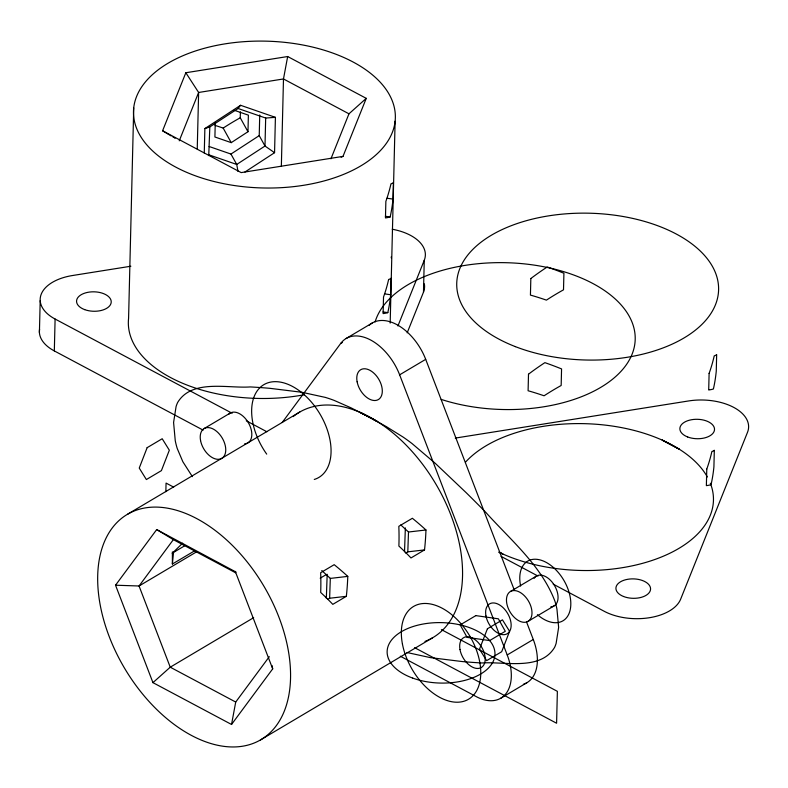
<?xml version="1.0" encoding="UTF-8"?>
<svg xmlns="http://www.w3.org/2000/svg" width="788" height="788" viewBox="0 0 788 788"><rect width="100%" height="100%" fill="white"/><g stroke="black" fill="none" stroke-linecap="round" stroke-linejoin="round"><path stroke-width="1.18" d="M39.41 332.566L40.198 300.671M203.127 430.12L54.323 350.926L55.101 319.032A46.226 25.915 1.4 0 1 72.545 275.514L130.867 266.226M133.724 107.877L128.582 318.332A130.966 73.422 1.4 0 0 304.217 394.749M165.854 491.663L166.061 483.083L173.656 487.122M197.246 148.952L198.625 92.472L185.84 72.742L287.669 56.529L366.253 98.352L342.997 156.388L341.135 157.196M204.269 152.961L204.87 128.582L240.576 105.287L275.416 117.353L274.559 152.695L244.969 171.991M208.741 155.6L209.825 126.927L238.094 108.498L240.576 105.287M215.252 122.79L214.907 136.994L231.239 142.648L247.974 131.724L248.378 115.156L234.223 110.261M247.974 131.724L240.251 117.786L240.399 111.866M274.559 152.695L264.995 146.026L259.232 135.625L259.735 114.94M238.094 108.498L265.674 118.042L264.995 146.026L236.725 164.456L209.135 154.911M281.355 166.14L283.483 78.958L287.669 56.529M390.671 294.751L391.075 278.184A174.256 13.987 7.3 0 1 388.622 279.484A174.256 155.226 -11.6 0 1 383.52 297.027L383.116 313.594A174.256 13.987 7.3 0 0 387.814 312.619A174.256 155.226 -11.6 0 0 390.671 294.751L384.672 293.894M393.005 199.088L393.409 182.52A174.256 13.987 7.3 0 1 390.966 183.821A174.256 155.226 -11.6 0 1 385.864 201.364L385.46 217.931A174.256 13.987 7.3 0 0 390.149 216.956A174.256 155.226 -11.6 0 0 393.005 199.088L387.006 198.241M390.178 323.1L395.113 121.253A130.966 73.422 1.4 0 0 206.023 47.851A130.966 73.422 1.4 0 0 192.124 174.581A130.966 73.422 1.4 0 0 395.113 121.253M407.179 332.831L423.481 292.161L424.259 260.276A46.226 25.915 1.4 0 0 392.217 229.229M326.34 598.24L327.178 574.304M327.542 599.481L329.63 598.25L330.32 578.402L321.76 570.542M404.52 551.836L405.357 527.911M405.721 553.087L407.81 551.846L408.499 532.008L400.796 524.926M195.089 550.546L172.385 564.011L173.537 552.418L184.973 545.631M172.385 564.011L172.385 551.886M236.016 572.058L156.694 529.585L115.531 585.208L152.951 682.644L231.534 724.467L235.72 702.049L269.289 656.68M167.214 133.566L162.584 130.778L185.84 72.742M179.24 140.825L198.625 92.472L283.483 78.958L348.966 113.817L366.253 98.352M330.94 158.802L348.966 113.817M397.93 325.966L424.259 260.276M235.622 572.778L173.35 539.642L139.052 585.996L115.531 585.208M282.202 422.496L340.692 343.45L342.327 342.484M231.534 724.467L272.697 668.854L272.323 667.022M172.208 553.324L182.639 543.198M152.951 682.644L170.238 667.19L253.667 617.674M209.125 146.499L230.963 154.054L259.232 135.625M346.188 338.466L372.241 323.001M204.22 428.505L230.283 413.04M127.814 514.081L299.814 412.006M340.692 343.45A46.226 28.535 59.3 0 1 399.634 374.822L425.697 359.348L514.367 590.251M196.084 552.142L139.052 585.996L170.238 667.19L235.72 702.049M320.194 578.195L326.527 574.432M346.346 596.319L332.802 604.357A174.256 74.899 27.1 0 0 320.696 592.468A174.256 111.413 -81.9 0 0 320.647 572.718L334.191 564.681A174.256 74.899 27.1 0 1 347.784 576.392A174.256 111.413 -81.9 0 1 346.346 596.319L329.63 598.25M424.525 549.916L410.981 557.953A174.256 74.899 27.1 0 0 398.886 546.064A174.256 111.413 -81.9 0 0 398.826 526.315L412.37 518.277A174.256 74.899 27.1 0 1 425.963 529.989A174.256 111.413 -81.9 0 1 424.525 549.916L407.81 551.846M260.414 739.971A130.966 80.849 59.3 0 0 221.625 535.584A130.966 80.849 59.3 0 0 100.303 605.529A130.966 80.849 59.3 0 0 260.414 739.971L432.405 637.896M510.457 591.492L536.52 576.028M528.009 621.387A17.336 10.697 59.3 0 0 522.868 594.339A17.336 10.697 59.3 0 0 506.812 603.598A17.336 10.697 59.3 0 0 528.009 621.387L554.062 605.923M400.314 656.207L476.346 696.671A46.226 28.535 59.3 0 0 507.216 654.956L533.279 639.492L526.551 621.988M500.794 698.207L526.847 682.743M204.87 128.582L209.825 126.927M162.584 130.778L241.167 172.602L342.997 156.388M455.267 438.089L688.574 400.954A46.226 25.915 1.4 0 1 747.507 432.316L680.655 599.166A46.226 25.915 1.4 0 1 604.278 611.321L553.225 584.154M408.499 532.008L425.963 529.989M330.32 578.402L347.784 576.392M265.674 118.042L275.416 117.353M385.371 216.276L390.159 216.956M383.027 311.94L387.814 312.619M406.933 652.503L430.465 657.635L462.172 661.546A1016.284 627.346 59.3 0 0 481.951 662.974C504.675 661.319 540.361 671.11 554.614 647.352A56.913 35.135 59.3 0 0 556.131 643.353L558.633 627.415L556.968 609.262A56.49 34.869 59.3 0 0 554.979 601.352C541.445 565.528 510.525 540.036 485.635 512.19A1016.284 627.346 59.3 0 0 466.289 492.796L435.222 463.295L412.045 443.565A171.163 105.661 59.3 0 0 403.161 437.113L386.366 426.643L366.499 415.66M499.395 552.418L502.872 554.023L499.188 552.122M360.658 412.646L360.155 412.39L377.353 421.541L376.841 421.265M361.682 413.168L364.854 414.803M55.101 319.032L232.145 413.267M246.27 420.782L266.905 431.765M501.089 556.407L538.017 576.058M441.388 629.612L557.372 691.342L556.594 723.236L414.596 647.657M371.01 418.054L351.113 407.879L334.25 400.442A171.163 105.661 59.3 0 0 325.286 397.388L301.755 392.257L270.057 388.346A1016.284 627.346 59.3 0 0 250.269 386.928C227.555 388.582 191.868 378.792 177.605 402.55A56.913 35.135 59.3 0 0 176.088 406.539L173.587 422.486L175.251 440.64A56.49 34.869 59.3 0 0 177.251 448.549L182.846 461.729L192.38 476.632M372.655 418.96L375.827 420.694M167.44 133.704L168.484 134.334M169.065 134.689L169.873 135.172M170.563 135.595L171.144 135.94M172.996 137.063L173.685 137.476M174.503 137.969L175.074 138.314M156.694 529.585L173.35 539.642M215.075 125.41A174.256 62.075 32 0 1 223.171 128.08L231.239 142.648M230.963 154.054L236.725 164.456L238.006 171.42M399.634 374.822L507.216 654.956M235.277 571.408L272.697 668.854M272.008 665.476L272.244 666.658M293.156 416.596A130.966 80.849 59.3 0 1 436.197 484.63A130.966 80.849 59.3 0 1 424.998 641.393M520.612 586.026A34.672 21.404 59.3 0 1 543.562 561.115A34.672 21.404 59.3 0 1 570.63 607.223A34.672 21.404 59.3 0 1 537.426 614.689M266.699 454.124A53.929 33.293 59.3 0 1 262.719 385.381A53.929 33.293 59.3 0 1 321.465 416.655A53.929 33.293 59.3 0 1 314.274 479.449M534.116 578.353A17.336 10.697 59.3 0 1 554.565 585.632A17.336 10.697 59.3 0 1 550.842 606.839M228.569 414.449A17.336 10.697 59.3 0 1 248.762 423.412A17.336 10.697 59.3 0 1 244.605 443.851M369.247 325.217A46.226 28.535 59.3 0 1 425.697 359.348M533.279 639.492A46.226 28.535 59.3 0 1 523.39 684.299M375.098 321.937A130.966 73.422 1.4 0 1 540.095 266.068A130.966 73.422 1.4 0 1 625.386 366.046A130.966 73.422 1.4 0 1 441.181 399.398M710.333 483.241A130.966 73.422 1.4 0 1 650.78 560.879A130.966 73.422 1.4 0 1 498.853 552.152M465.462 462.201A130.966 73.422 1.4 0 1 592.842 424.023A130.966 73.422 1.4 0 1 707.358 476.986M223.171 128.08A174.256 107.138 -35.6 0 1 240.251 117.786M424.338 283.847A46.226 25.915 1.4 0 1 423.481 292.161M54.323 350.926A46.226 25.915 1.4 0 1 39.577 329.187M391.252 256.849A17.336 9.722 1.4 0 1 391.242 257.853M528.502 374.192L528.098 390.759A174.256 62.075 32 0 1 544.084 395.783A174.256 107.138 -35.6 0 1 561.164 385.49L561.568 368.922A174.256 62.075 32 0 0 544.892 362.647A174.256 107.138 -35.6 0 0 528.502 374.192M530.836 278.528L530.432 295.096A174.256 62.075 32 0 1 546.419 300.13A174.256 107.138 -35.6 0 1 563.509 289.826L563.913 273.259A174.256 62.075 32 0 0 547.227 266.984A174.256 107.138 -35.6 0 0 530.836 278.528M706.777 469.067L706.373 485.644A174.256 13.987 7.3 0 0 711.062 484.659A174.256 155.226 -11.6 0 0 713.918 466.791L714.322 450.224A174.256 13.987 7.3 0 1 711.879 451.524A174.256 155.226 -11.6 0 1 706.777 469.067M709.111 373.413L708.707 389.981A174.256 13.987 7.3 0 0 713.406 388.996A174.256 155.226 -11.6 0 0 716.262 371.128L716.666 354.561A174.256 13.987 7.3 0 1 714.214 355.861A174.256 155.226 -11.6 0 1 709.111 373.413M147.149 447.663L139.24 468.072L146.371 479.557L161.412 470.623L169.331 450.214L162.2 438.739L147.149 447.663M487.417 628.765L479.498 649.174L486.639 660.649L501.68 651.725L509.59 631.316L502.458 619.841L487.417 628.765M475.834 615.615L460.192 624.894L467.107 637.374L489.663 640.575L505.295 631.296L498.38 618.816L475.834 615.615M662.767 440.374L662.176 440.108L679.374 449.259L662.767 440.374M412.735 678.104A53.929 30.23 1.4 0 0 494.943 654.631A53.929 30.23 1.4 0 0 415.473 625.8A53.929 30.23 1.4 0 0 412.735 678.104M402.422 643.993A53.929 33.293 59.3 0 0 468.348 699.35A53.929 33.293 59.3 0 0 452.381 615.192A53.929 33.293 59.3 0 0 402.422 643.993M485.969 615.97A17.336 10.697 59.3 0 0 507.157 633.769A17.336 10.697 59.3 0 0 502.025 606.711A17.336 10.697 59.3 0 0 485.969 615.97M200.576 440.61A17.336 10.697 59.3 0 0 221.763 458.399A17.336 10.697 59.3 0 0 216.631 431.351A17.336 10.697 59.3 0 0 200.576 440.61M459.985 649.499A17.336 10.697 59.3 0 0 481.064 667.643A17.336 10.697 59.3 0 0 476.297 640.683A17.336 10.697 59.3 0 0 459.985 649.499M357.122 381.796A17.336 10.697 59.3 0 0 378.319 399.595A17.336 10.697 59.3 0 0 373.187 372.547A17.336 10.697 59.3 0 0 357.122 381.796M515.372 346.631A130.966 73.422 1.4 0 0 718.361 293.303A130.966 73.422 1.4 0 0 529.27 219.901A130.966 73.422 1.4 0 0 515.372 346.631M623.505 596.477A17.336 9.722 1.4 0 0 650.524 589.601A17.336 9.722 1.4 0 0 625.692 579.722A17.336 9.722 1.4 0 0 623.505 596.477M687.619 436.956A17.336 9.722 1.4 0 0 714.489 429.893A17.336 9.722 1.4 0 0 689.461 420.181A17.336 9.722 1.4 0 0 687.619 436.956M84.68 309.625A17.336 9.722 1.4 0 0 111.216 302.188A17.336 9.722 1.4 0 0 85.784 292.811A17.336 9.722 1.4 0 0 84.68 309.625"/></g></svg>
